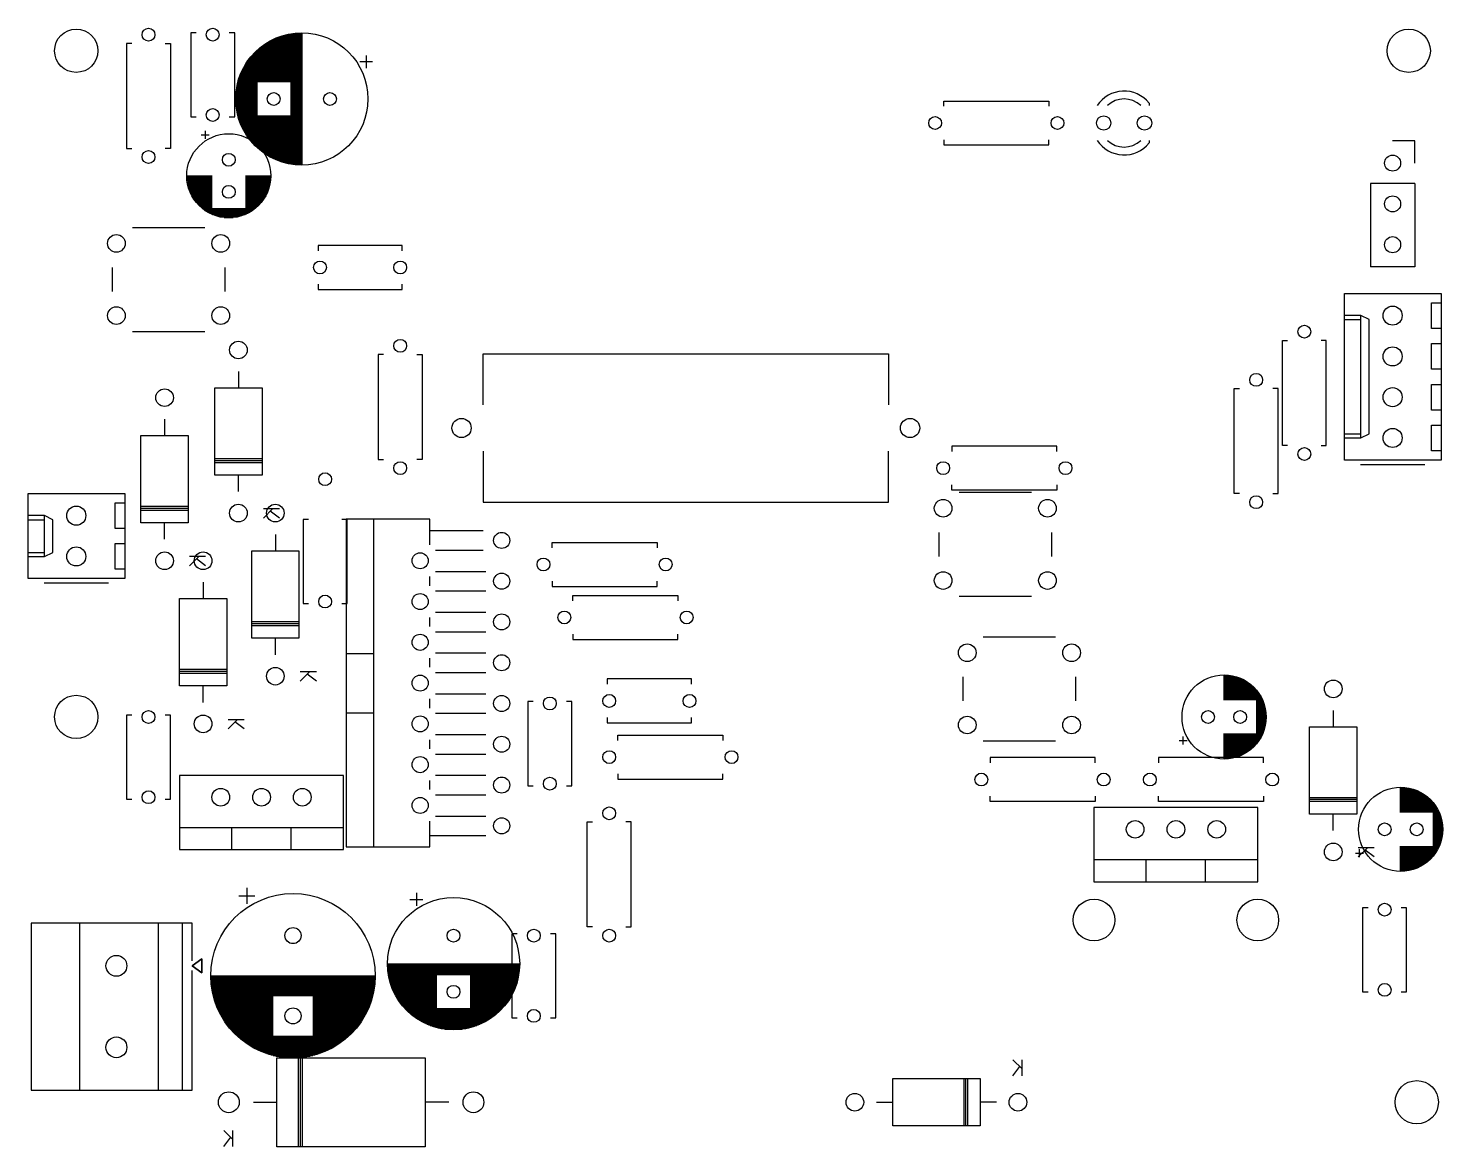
# Model space of a CAD drawing. Header units: millimetres. Extents: x 100.5 to 188.6, y -171.8 to -102.1.
import ezdxf

# ---------------------------------------------------------------- set-up
doc = ezdxf.new("R2010")
doc.units = ezdxf.units.MM
doc.layers.add('B.Silkscreen', color=254, linetype='CONTINUOUS', true_color=0xebdbb2)

msp = doc.modelspace()

# ---------------------------------------------------------------- linework, layer by layer
at = {"layer": 'B.Silkscreen', "linetype": 'CONTINUOUS'}
for p, q in [((106.63, -103.04), (106.63, -109.58)), ((106.96, -103.04), (106.63, -103.04)), ((109.04, -103.04), (109.37, -103.04)), ((109.37, -103.04), (109.37, -109.58)), ((110.63, -102.38), (110.63, -107.62)), ((110.967, -102.38), (110.63, -102.38)), ((113.37, -102.38), (113.033, -102.38)), ((113.37, -107.62), (113.37, -102.38)), ((115.31, -103.082), (115.31, -105.46)), ((115.35, -103.057), (115.35, -105.46)), ((115.39, -103.032), (115.39, -105.46)), ((115.43, -103.007), (115.43, -105.46)), ((115.47, -102.984), (115.47, -105.46)), ((115.51, -102.961), (115.51, -105.46)), ((115.55, -102.938), (115.55, -105.46)), ((115.59, -102.916), (115.59, -105.46)), ((115.63, -102.895), (115.63, -105.46)), ((115.67, -102.874), (115.67, -105.46)), ((115.71, -102.854), (115.71, -105.46)), ((115.75, -102.834), (115.75, -105.46)), ((115.79, -102.815), (115.79, -105.46)), ((115.83, -102.796), (115.83, -105.46)), ((115.87, -102.778), (115.87, -105.46)), ((115.91, -102.76), (115.91, -105.46)), ((115.95, -102.743), (115.95, -105.46)), ((115.99, -102.727), (115.99, -105.46)), ((116.03, -102.711), (116.03, -105.46)), ((116.07, -102.695), (116.07, -105.46)), ((116.11, -102.68), (116.11, -105.46)), ((116.15, -102.665), (116.15, -105.46)), ((116.19, -102.651), (116.19, -105.46)), ((116.23, -102.637), (116.23, -105.46)), ((116.27, -102.624), (116.27, -105.46)), ((116.31, -102.611), (116.31, -105.46)), ((116.35, -102.599), (116.35, -105.46)), ((116.39, -102.587), (116.39, -105.46)), ((116.43, -102.575), (116.43, -105.46)), ((116.47, -102.564), (116.47, -105.46)), ((116.51, -102.553), (116.51, -105.46)), ((116.55, -102.543), (116.55, -105.46)), ((116.59, -102.533), (116.59, -105.46)), ((116.63, -102.524), (116.63, -105.46)), ((116.67, -102.515), (116.67, -105.46)), ((116.71, -102.507), (116.71, -105.46)), ((116.75, -102.498), (116.75, -105.46)), ((116.79, -102.491), (116.79, -105.46)), ((116.83, -102.483), (116.83, -105.46)), ((116.87, -102.477), (116.87, -110.523)), ((116.91, -102.47), (116.91, -110.53)), ((116.95, -102.464), (116.95, -110.536)), ((116.99, -102.458), (116.99, -110.542)), ((117.03, -102.453), (117.03, -110.547)), ((117.07, -102.448), (117.07, -110.552)), ((117.11, -102.444), (117.11, -110.556)), ((117.15, -102.439), (117.15, -110.561)), ((117.19, -102.436), (117.19, -110.564)), ((117.23, -102.432), (117.23, -110.568)), ((117.27, -102.43), (117.27, -110.57)), ((117.31, -102.427), (117.31, -110.573)), ((117.35, -102.425), (117.35, -110.575)), ((117.39, -102.423), (117.39, -110.577)), ((117.43, -102.422), (117.43, -110.578)), ((117.47, -102.421), (117.47, -110.579)), ((117.51, -102.42), (117.51, -110.58)), ((117.55, -102.42), (117.55, -110.58)), ((114.35, -103.945), (114.35, -109.055)), ((114.39, -103.896), (114.39, -109.104)), ((114.43, -103.849), (114.43, -109.151)), ((114.47, -103.804), (114.47, -109.196)), ((114.51, -103.759), (114.51, -109.241)), ((114.55, -103.716), (114.55, -109.284)), ((114.59, -103.674), (114.59, -109.326)), ((114.63, -103.633), (114.63, -109.367)), ((114.67, -103.594), (114.67, -109.406)), ((114.71, -103.555), (114.71, -109.445)), ((114.75, -103.518), (114.75, -109.482)), ((114.79, -103.481), (114.79, -105.46)), ((114.83, -103.445), (114.83, -105.46)), ((114.87, -103.411), (114.87, -105.46)), ((114.91, -103.377), (114.91, -105.46)), ((114.95, -103.344), (114.95, -105.46)), ((114.99, -103.312), (114.99, -105.46)), ((115.03, -103.281), (115.03, -105.46)), ((115.07, -103.25), (115.07, -105.46)), ((115.11, -103.22), (115.11, -105.46)), ((115.15, -103.191), (115.15, -105.46)), ((115.19, -103.163), (115.19, -105.46)), ((115.23, -103.135), (115.23, -105.46)), ((115.27, -103.108), (115.27, -105.46)), ((121.559698, -103.785), (121.559698, -104.585)), ((113.83, -104.769), (113.83, -108.231)), ((113.87, -104.687), (113.87, -108.313)), ((113.91, -104.61), (113.91, -108.39)), ((113.95, -104.536), (113.95, -108.464)), ((113.99, -104.466), (113.99, -108.534)), ((114.03, -104.399), (114.03, -108.601)), ((114.07, -104.335), (114.07, -108.665)), ((114.11, -104.273), (114.11, -108.727)), ((114.15, -104.213), (114.15, -108.787)), ((114.19, -104.156), (114.19, -108.844)), ((114.23, -104.1), (114.23, -108.9)), ((114.27, -104.047), (114.27, -108.953)), ((114.31, -103.995), (114.31, -109.005)), ((121.959698, -104.185), (121.159698, -104.185)), ((113.51, -105.732), (113.51, -107.268)), ((113.55, -105.553), (113.55, -107.447)), ((113.59, -105.403), (113.59, -107.597)), ((113.63, -105.272), (113.63, -107.728)), ((113.67, -105.154), (113.67, -107.846)), ((113.71, -105.047), (113.71, -107.953)), ((113.75, -104.948), (113.75, -108.052)), ((113.79, -104.856), (113.79, -108.144)), ((113.47, -105.967), (113.47, -107.033)), ((157.54, -106.63), (164.08, -106.63)), ((157.54, -106.96), (157.54, -106.63)), ((164.08, -106.63), (164.08, -106.96)), ((170.33, -106.764), (170.33, -106.92)), ((110.63, -107.62), (110.967, -107.62)), ((113.033, -107.62), (113.37, -107.62)), ((114.79, -107.54), (114.79, -109.519)), ((114.83, -107.54), (114.83, -109.555)), ((114.87, -107.54), (114.87, -109.589)), ((114.91, -107.54), (114.91, -109.623)), ((114.95, -107.54), (114.95, -109.656)), ((114.99, -107.54), (114.99, -109.688)), ((115.03, -107.54), (115.03, -109.719)), ((115.07, -107.54), (115.07, -109.75)), ((115.11, -107.54), (115.11, -109.78)), ((115.15, -107.54), (115.15, -109.809)), ((115.19, -107.54), (115.19, -109.837)), ((115.23, -107.54), (115.23, -109.865)), ((115.27, -107.54), (115.27, -109.892)), ((115.31, -107.54), (115.31, -109.918)), ((115.35, -107.54), (115.35, -109.943)), ((115.39, -107.54), (115.39, -109.968)), ((115.43, -107.54), (115.43, -109.993)), ((115.47, -107.54), (115.47, -110.016)), ((115.51, -107.54), (115.51, -110.039)), ((115.55, -107.54), (115.55, -110.062)), ((115.59, -107.54), (115.59, -110.084)), ((115.63, -107.54), (115.63, -110.105)), ((115.67, -107.54), (115.67, -110.126)), ((115.71, -107.54), (115.71, -110.146)), ((115.75, -107.54), (115.75, -110.166)), ((115.79, -107.54), (115.79, -110.185)), ((115.83, -107.54), (115.83, -110.204)), ((115.87, -107.54), (115.87, -110.222)), ((115.91, -107.54), (115.91, -110.24)), ((115.95, -107.54), (115.95, -110.257)), ((115.99, -107.54), (115.99, -110.273)), ((116.03, -107.54), (116.03, -110.289)), ((116.07, -107.54), (116.07, -110.305)), ((116.11, -107.54), (116.11, -110.32)), ((116.15, -107.54), (116.15, -110.335)), ((116.19, -107.54), (116.19, -110.349)), ((116.23, -107.54), (116.23, -110.363)), ((116.27, -107.54), (116.27, -110.376)), ((116.31, -107.54), (116.31, -110.389)), ((116.35, -107.54), (116.35, -110.401)), ((116.39, -107.54), (116.39, -110.413)), ((116.43, -107.54), (116.43, -110.425)), ((116.47, -107.54), (116.47, -110.436)), ((116.51, -107.54), (116.51, -110.447)), ((116.55, -107.54), (116.55, -110.457)), ((116.59, -107.54), (116.59, -110.467)), ((116.63, -107.54), (116.63, -110.476)), ((116.67, -107.54), (116.67, -110.485)), ((116.71, -107.54), (116.71, -110.493)), ((116.75, -107.54), (116.75, -110.502)), ((116.79, -107.54), (116.79, -110.509)), ((116.83, -107.54), (116.83, -110.517)), ((111.275, -108.735225), (111.775, -108.735225)), ((111.525, -108.485225), (111.525, -108.985225)), ((157.54, -109.04), (157.54, -109.37)), ((164.08, -109.37), (164.08, -109.04)), ((170.33, -109.08), (170.33, -109.236)), ((186.88, -109.12), (185.5, -109.12)), ((186.88, -110.5), (186.88, -109.12)), ((106.63, -109.58), (106.96, -109.58)), ((109.37, -109.58), (109.04, -109.58)), ((157.54, -109.37), (164.08, -109.37)), ((110.42, -111.29), (111.96, -111.29)), ((110.42, -111.33), (111.96, -111.33)), ((110.421, -111.37), (111.96, -111.37)), ((110.423, -111.41), (111.96, -111.41)), ((110.425, -111.45), (111.96, -111.45)), ((110.428, -111.49), (111.96, -111.49)), ((110.431, -111.53), (111.96, -111.53)), ((110.435, -111.57), (111.96, -111.57)), ((110.44, -111.61), (111.96, -111.61)), ((110.445, -111.65), (111.96, -111.65)), ((110.451, -111.69), (111.96, -111.69)), ((110.457, -111.73), (111.96, -111.73)), ((110.464, -111.77), (111.96, -111.77)), ((110.472, -111.81), (111.96, -111.81)), ((110.481, -111.85), (111.96, -111.85)), ((110.49, -111.89), (111.96, -111.89)), ((114.04, -111.29), (115.58, -111.29)), ((114.04, -111.33), (115.58, -111.33)), ((114.04, -111.37), (115.579, -111.37)), ((114.04, -111.41), (115.577, -111.41)), ((114.04, -111.45), (115.575, -111.45)), ((114.04, -111.49), (115.572, -111.49)), ((114.04, -111.53), (115.569, -111.53)), ((114.04, -111.57), (115.565, -111.57)), ((114.04, -111.61), (115.56, -111.61)), ((114.04, -111.65), (115.555, -111.65)), ((114.04, -111.69), (115.549, -111.69)), ((114.04, -111.73), (115.543, -111.73)), ((114.04, -111.77), (115.536, -111.77)), ((114.04, -111.81), (115.528, -111.81)), ((114.04, -111.85), (115.519, -111.85)), ((114.04, -111.89), (115.51, -111.89)), ((184.12, -111.77), (184.12, -116.96)), ((186.88, -111.77), (184.12, -111.77)), ((186.88, -111.77), (186.88, -116.96)), ((110.499, -111.93), (111.96, -111.93)), ((110.51, -111.97), (111.96, -111.97)), ((110.521, -112.01), (111.96, -112.01)), ((110.533, -112.05), (111.96, -112.05)), ((110.545, -112.09), (111.96, -112.09)), ((110.558, -112.13), (111.96, -112.13)), ((110.572, -112.17), (111.96, -112.17)), ((110.587, -112.21), (111.96, -112.21)), ((110.602, -112.25), (111.96, -112.25)), ((110.618, -112.29), (111.96, -112.29)), ((110.635, -112.33), (111.96, -112.33)), ((110.653, -112.37), (111.96, -112.37)), ((110.671, -112.41), (111.96, -112.41)), ((110.691, -112.45), (111.96, -112.45)), ((110.711, -112.49), (111.96, -112.49)), ((110.732, -112.53), (111.96, -112.53)), ((110.754, -112.57), (111.96, -112.57)), ((110.777, -112.61), (111.96, -112.61)), ((110.801, -112.65), (111.96, -112.65)), ((110.825, -112.69), (111.96, -112.69)), ((110.851, -112.73), (111.96, -112.73)), ((110.878, -112.77), (111.96, -112.77)), ((114.04, -111.93), (115.501, -111.93)), ((114.04, -111.97), (115.49, -111.97)), ((114.04, -112.01), (115.479, -112.01)), ((114.04, -112.05), (115.467, -112.05)), ((114.04, -112.09), (115.455, -112.09)), ((114.04, -112.13), (115.442, -112.13)), ((114.04, -112.17), (115.428, -112.17)), ((114.04, -112.21), (115.413, -112.21)), ((114.04, -112.25), (115.398, -112.25)), ((114.04, -112.29), (115.382, -112.29)), ((114.04, -112.33), (115.365, -112.33)), ((114.04, -112.37), (115.347, -112.37)), ((114.04, -112.41), (115.329, -112.41)), ((114.04, -112.45), (115.309, -112.45)), ((114.04, -112.49), (115.289, -112.49)), ((114.04, -112.53), (115.268, -112.53)), ((114.04, -112.57), (115.246, -112.57)), ((114.04, -112.61), (115.223, -112.61)), ((114.04, -112.65), (115.199, -112.65)), ((114.04, -112.69), (115.175, -112.69)), ((114.04, -112.73), (115.149, -112.73)), ((114.04, -112.77), (115.122, -112.77)), ((110.906, -112.81), (111.96, -112.81)), ((110.935, -112.85), (111.96, -112.85)), ((110.965, -112.89), (111.96, -112.89)), ((110.997, -112.93), (111.96, -112.93)), ((111.03, -112.97), (111.96, -112.97)), ((111.064, -113.01), (111.96, -113.01)), ((111.099, -113.05), (111.96, -113.05)), ((111.136, -113.09), (111.96, -113.09)), ((111.175, -113.13), (111.96, -113.13)), ((111.215, -113.17), (111.96, -113.17)), ((111.257, -113.21), (111.96, -113.21)), ((111.301, -113.25), (111.96, -113.25)), ((111.348, -113.29), (111.96, -113.29)), ((111.396, -113.33), (114.604, -113.33)), ((111.447, -113.37), (114.553, -113.37)), ((111.501, -113.41), (114.499, -113.41)), ((111.557, -113.45), (114.443, -113.45)), ((111.617, -113.49), (114.383, -113.49)), ((111.681, -113.53), (114.319, -113.53)), ((111.749, -113.57), (114.251, -113.57)), ((111.823, -113.61), (114.177, -113.61)), ((111.902, -113.65), (114.098, -113.65)), ((114.04, -112.81), (115.094, -112.81)), ((114.04, -112.85), (115.065, -112.85)), ((114.04, -112.89), (115.035, -112.89)), ((114.04, -112.93), (115.003, -112.93)), ((114.04, -112.97), (114.97, -112.97)), ((114.04, -113.01), (114.936, -113.01)), ((114.04, -113.05), (114.901, -113.05)), ((114.04, -113.09), (114.864, -113.09)), ((114.04, -113.13), (114.825, -113.13)), ((114.04, -113.17), (114.785, -113.17)), ((114.04, -113.21), (114.743, -113.21)), ((114.04, -113.25), (114.699, -113.25)), ((114.04, -113.29), (114.652, -113.29)), ((107, -114.5), (111.5, -114.5)), ((111.989, -113.69), (114.011, -113.69)), ((112.086, -113.73), (113.914, -113.73)), ((112.195, -113.77), (113.805, -113.77)), ((112.323, -113.81), (113.677, -113.81)), ((112.483, -113.85), (113.517, -113.85)), ((112.717, -113.89), (113.283, -113.89)), ((118.56, -115.63), (118.56, -115.967)), ((123.8, -115.63), (118.56, -115.63)), ((123.8, -115.967), (123.8, -115.63)), ((105.75, -118.5), (105.75, -117)), ((112.75, -117), (112.75, -118.5)), ((186.88, -116.96), (184.12, -116.96)), ((118.56, -118.033), (118.56, -118.37)), ((123.8, -118.37), (123.8, -118.033)), ((118.56, -118.37), (123.8, -118.37)), ((182.51, -118.62), (188.53, -118.62)), ((182.51, -129), (182.51, -118.62)), ((188.53, -118.62), (188.53, -129)), ((187.93, -119.2), (188.53, -119.2)), ((187.93, -120.8), (187.93, -119.2)), ((183.51, -120), (182.51, -120)), ((182.51, -120.25), (183.51, -120.25)), ((183.51, -127.62), (183.51, -120)), ((184.04, -120.25), (183.51, -120)), ((184.04, -127.37), (184.04, -120.25)), ((111.5, -121), (107, -121)), ((178.63, -121.54), (178.96, -121.54)), ((178.63, -128.08), (178.63, -121.54)), ((181.37, -121.54), (181.04, -121.54)), ((181.37, -128.08), (181.37, -121.54)), ((188.53, -120.8), (187.93, -120.8)), ((122.31, -122.42), (122.31, -128.96)), ((122.64, -122.42), (122.31, -122.42)), ((124.72, -122.42), (125.05, -122.42)), ((125.05, -122.42), (125.05, -128.96)), ((128.85, -122.38), (154.09, -122.38)), ((128.85, -125.56), (128.85, -122.38)), ((154.09, -122.38), (154.09, -125.56)), ((187.93, -121.74), (188.53, -121.74)), ((187.93, -123.34), (187.93, -121.74)), ((188.53, -123.34), (187.93, -123.34)), ((113.6, -123.48), (113.6, -124.5)), ((112.13, -124.5), (115.07, -124.5)), ((112.13, -129.94), (112.13, -124.5)), ((115.07, -124.5), (115.07, -129.94)), ((175.63, -124.54), (175.96, -124.54)), ((175.63, -131.08), (175.63, -124.54)), ((178.37, -124.54), (178.04, -124.54)), ((178.37, -131.08), (178.37, -124.54)), ((187.93, -124.28), (188.53, -124.28)), ((187.93, -125.88), (187.93, -124.28)), ((188.53, -125.88), (187.93, -125.88)), ((109, -126.45), (109, -127.47)), ((187.93, -126.82), (188.53, -126.82)), ((187.93, -128.42), (187.93, -126.82)), ((107.53, -127.47), (110.47, -127.47)), ((107.53, -132.91), (107.53, -127.47)), ((110.47, -127.47), (110.47, -132.91)), ((182.51, -127.37), (183.51, -127.37)), ((182.51, -127.62), (183.51, -127.62)), ((183.51, -127.62), (184.04, -127.37)), ((128.85, -128.44), (128.85, -131.62)), ((154.09, -131.62), (154.09, -128.44)), ((158.04, -128.13), (158.04, -128.46)), ((164.58, -128.13), (158.04, -128.13)), ((164.58, -128.46), (164.58, -128.13)), ((178.96, -128.08), (178.63, -128.08)), ((181.04, -128.08), (181.37, -128.08)), ((188.53, -128.42), (187.93, -128.42)), ((115.07, -128.92), (112.13, -128.92)), ((115.07, -129.04), (112.13, -129.04)), ((115.07, -129.16), (112.13, -129.16)), ((122.31, -128.96), (122.64, -128.96)), ((125.05, -128.96), (124.72, -128.96)), ((188.53, -129), (182.51, -129)), ((187.5, -129.29), (183.5, -129.29)), ((115.07, -129.94), (112.13, -129.94)), ((113.6, -130.96), (113.6, -129.94)), ((100.51, -131.08), (106.53, -131.08)), ((100.51, -136.38), (100.51, -131.08)), ((106.53, -131.08), (106.53, -136.38)), ((158.04, -130.87), (158.04, -130.54)), ((164.58, -130.87), (158.04, -130.87)), ((158.5, -131), (163, -131)), ((164.58, -130.54), (164.58, -130.87)), ((175.96, -131.08), (175.63, -131.08)), ((178.04, -131.08), (178.37, -131.08)), ((105.93, -131.66), (106.53, -131.66)), ((105.93, -133.26), (105.93, -131.66)), ((110.47, -131.89), (107.53, -131.89)), ((110.47, -132.01), (107.53, -132.01)), ((110.47, -132.13), (107.53, -132.13)), ((116.154819, -132.038095), (115.154819, -132.038095)), ((115.154819, -132.609523), (115.726247, -132.038095)), ((128.85, -131.62), (154.09, -131.62)), ((101.51, -132.46), (100.51, -132.46)), ((100.51, -132.71), (101.51, -132.71)), ((101.51, -135), (101.51, -132.46)), ((102.04, -132.71), (101.51, -132.46)), ((102.04, -134.75), (102.04, -132.71)), ((110.47, -132.91), (107.53, -132.91)), ((109, -133.93), (109, -132.91)), ((116.154819, -132.609523), (115.58339, -132.180952)), ((117.63, -132.69), (117.63, -137.93)), ((117.967, -132.69), (117.63, -132.69)), ((120.37, -132.69), (120.033, -132.69)), ((120.31, -132.68), (120.31, -153.1)), ((125.53, -132.68), (120.31, -132.68)), ((120.37, -137.93), (120.37, -132.69)), ((122.02, -132.68), (122.02, -153.1)), ((125.53, -134.283), (125.53, -132.68)), ((106.53, -133.26), (105.93, -133.26)), ((115.9, -133.64), (115.9, -134.66)), ((125.53, -133.39), (128.84, -133.39)), ((157.25, -135), (157.25, -133.5)), ((164.25, -133.5), (164.25, -135)), ((100.51, -134.75), (101.51, -134.75)), ((101.51, -135), (102.04, -134.75)), ((105.93, -134.2), (106.53, -134.2)), ((105.93, -135.8), (105.93, -134.2)), ((114.43, -134.66), (117.37, -134.66)), ((114.43, -140.1), (114.43, -134.66)), ((117.37, -134.66), (117.37, -140.1)), ((125.874, -134.61), (128.84, -134.61)), ((133.14, -134.13), (139.68, -134.13)), ((133.14, -134.46), (133.14, -134.13)), ((139.68, -134.13), (139.68, -134.46)), ((100.51, -135), (101.51, -135)), ((111.554819, -135.008095), (110.554819, -135.008095)), ((110.554819, -135.579523), (111.126247, -135.008095)), ((111.554819, -135.579523), (110.98339, -135.150952)), ((106.53, -136.38), (100.51, -136.38)), ((106.53, -135.8), (105.93, -135.8)), ((125.53, -136.823), (125.53, -136.257)), ((125.874, -135.93), (129.013, -135.93)), ((133.14, -136.54), (133.14, -136.87)), ((139.68, -136.87), (139.68, -136.54)), ((105.5, -136.67), (101.5, -136.67)), ((111.4, -136.61), (111.4, -137.63)), ((125.874, -137.15), (129.013, -137.15)), ((133.14, -136.87), (139.68, -136.87)), ((134.44, -137.43), (140.98, -137.43)), ((134.44, -137.76), (134.44, -137.43)), ((140.98, -137.43), (140.98, -137.76)), ((109.93, -137.63), (112.87, -137.63)), ((109.93, -143.07), (109.93, -137.63)), ((112.87, -137.63), (112.87, -143.07)), ((117.63, -137.93), (117.967, -137.93)), ((120.033, -137.93), (120.37, -137.93)), ((163, -137.5), (158.5, -137.5)), ((117.37, -139.08), (114.43, -139.08)), ((117.37, -139.2), (114.43, -139.2)), ((125.53, -139.363), (125.53, -138.797)), ((125.874, -138.47), (129.013, -138.47)), ((117.37, -139.32), (114.43, -139.32)), ((125.874, -139.69), (129.013, -139.69)), ((134.44, -139.84), (134.44, -140.17)), ((140.98, -140.17), (140.98, -139.84)), ((160, -140), (164.5, -140)), ((117.37, -140.1), (114.43, -140.1)), ((115.9, -141.12), (115.9, -140.1)), ((134.44, -140.17), (140.98, -140.17)), ((120.31, -141.04), (122.02, -141.04)), ((125.53, -141.903), (125.53, -141.337)), ((125.874, -141.01), (129.013, -141.01)), ((112.87, -142.05), (109.93, -142.05)), ((112.87, -142.17), (109.93, -142.17)), ((112.87, -142.29), (109.93, -142.29)), ((118.454819, -142.198095), (117.454819, -142.198095)), ((117.454819, -142.769523), (118.026247, -142.198095)), ((118.454819, -142.769523), (117.88339, -142.340952)), ((125.874, -142.23), (129.013, -142.23)), ((136.58, -142.63), (136.58, -142.967)), ((141.82, -142.63), (136.58, -142.63)), ((141.82, -142.967), (141.82, -142.63)), ((158.75, -144), (158.75, -142.5)), ((165.75, -142.5), (165.75, -144)), ((175, -143.96), (175, -142.42)), ((175.04, -143.96), (175.04, -142.42)), ((175.08, -143.96), (175.08, -142.421)), ((175.12, -143.96), (175.12, -142.423)), ((175.16, -143.96), (175.16, -142.425)), ((175.2, -143.96), (175.2, -142.428)), ((175.24, -143.96), (175.24, -142.431)), ((175.28, -143.96), (175.28, -142.435)), ((175.32, -143.96), (175.32, -142.44)), ((175.36, -143.96), (175.36, -142.445)), ((175.4, -143.96), (175.4, -142.451)), ((175.44, -143.96), (175.44, -142.457)), ((175.48, -143.96), (175.48, -142.464)), ((175.52, -143.96), (175.52, -142.472)), ((175.56, -143.96), (175.56, -142.481)), ((175.6, -143.96), (175.6, -142.49)), ((175.64, -143.96), (175.64, -142.499)), ((175.68, -143.96), (175.68, -142.51)), ((175.72, -143.96), (175.72, -142.521)), ((175.76, -143.96), (175.76, -142.533)), ((175.8, -143.96), (175.8, -142.545)), ((175.84, -143.96), (175.84, -142.558)), ((175.88, -143.96), (175.88, -142.572)), ((175.92, -143.96), (175.92, -142.587)), ((175.96, -143.96), (175.96, -142.602)), ((176, -143.96), (176, -142.618)), ((176.04, -143.96), (176.04, -142.635)), ((176.08, -143.96), (176.08, -142.653)), ((176.12, -143.96), (176.12, -142.671)), ((176.16, -143.96), (176.16, -142.691)), ((176.2, -143.96), (176.2, -142.711)), ((176.24, -143.96), (176.24, -142.732)), ((112.87, -143.07), (109.93, -143.07)), ((111.4, -144.09), (111.4, -143.07)), ((125.874, -143.55), (129.013, -143.55)), ((176.28, -143.96), (176.28, -142.754)), ((176.32, -143.96), (176.32, -142.777)), ((176.36, -143.96), (176.36, -142.801)), ((176.4, -143.96), (176.4, -142.825)), ((176.44, -143.96), (176.44, -142.851)), ((176.48, -143.96), (176.48, -142.878)), ((176.52, -143.96), (176.52, -142.906)), ((176.56, -143.96), (176.56, -142.935)), ((176.6, -143.96), (176.6, -142.965)), ((176.64, -143.96), (176.64, -142.997)), ((176.68, -143.96), (176.68, -143.03)), ((176.72, -143.96), (176.72, -143.064)), ((176.76, -143.96), (176.76, -143.099)), ((176.8, -143.96), (176.8, -143.136)), ((176.84, -143.96), (176.84, -143.175)), ((176.88, -143.96), (176.88, -143.215)), ((176.92, -143.96), (176.92, -143.257)), ((176.96, -143.96), (176.96, -143.301)), ((177, -143.96), (177, -143.348)), ((177.04, -146.604), (177.04, -143.396)), ((177.08, -146.553), (177.08, -143.447)), ((177.12, -146.499), (177.12, -143.501)), ((177.16, -146.443), (177.16, -143.557)), ((177.2, -146.383), (177.2, -143.617)), ((125.53, -144.443), (125.53, -143.877)), ((131.63, -144.04), (131.63, -149.28)), ((131.967, -144.04), (131.63, -144.04)), ((134.37, -144.04), (134.033, -144.04)), ((134.37, -149.28), (134.37, -144.04)), ((177.24, -146.319), (177.24, -143.681)), ((177.28, -146.251), (177.28, -143.749)), ((177.32, -146.177), (177.32, -143.823)), ((177.36, -146.098), (177.36, -143.902)), ((177.4, -146.011), (177.4, -143.989)), ((177.44, -145.914), (177.44, -144.086)), ((177.48, -145.805), (177.48, -144.195)), ((177.52, -145.677), (177.52, -144.323)), ((177.56, -145.517), (177.56, -144.483)), ((106.63, -144.88), (106.63, -150.12)), ((106.967, -144.88), (106.63, -144.88)), ((109.37, -144.88), (109.033, -144.88)), ((109.37, -150.12), (109.37, -144.88)), ((113.954819, -145.168095), (112.954819, -145.168095)), ((112.954819, -145.739523), (113.526247, -145.168095)), ((113.954819, -145.739523), (113.38339, -145.310952)), ((120.31, -144.74), (122.02, -144.74)), ((125.874, -144.77), (129.013, -144.77)), ((136.58, -145.033), (136.58, -145.37)), ((136.58, -145.37), (141.82, -145.37)), ((141.82, -145.37), (141.82, -145.033)), ((177.6, -145.283), (177.6, -144.717)), ((181.8, -144.59), (181.8, -145.61)), ((125.874, -146.09), (129.013, -146.09)), ((137.24, -146.13), (143.78, -146.13)), ((137.24, -146.46), (137.24, -146.13)), ((143.78, -146.13), (143.78, -146.46)), ((172.445225, -146.725), (172.445225, -146.225)), ((175, -147.58), (175, -146.04)), ((175.04, -147.58), (175.04, -146.04)), ((175.08, -147.579), (175.08, -146.04)), ((175.12, -147.577), (175.12, -146.04)), ((175.16, -147.575), (175.16, -146.04)), ((175.2, -147.572), (175.2, -146.04)), ((175.24, -147.569), (175.24, -146.04)), ((175.28, -147.565), (175.28, -146.04)), ((175.32, -147.56), (175.32, -146.04)), ((175.36, -147.555), (175.36, -146.04)), ((175.4, -147.549), (175.4, -146.04)), ((175.44, -147.543), (175.44, -146.04)), ((175.48, -147.536), (175.48, -146.04)), ((175.52, -147.528), (175.52, -146.04)), ((175.56, -147.519), (175.56, -146.04)), ((175.6, -147.51), (175.6, -146.04)), ((175.64, -147.501), (175.64, -146.04)), ((175.68, -147.49), (175.68, -146.04)), ((175.72, -147.479), (175.72, -146.04)), ((175.76, -147.467), (175.76, -146.04)), ((175.8, -147.455), (175.8, -146.04)), ((175.84, -147.442), (175.84, -146.04)), ((175.88, -147.428), (175.88, -146.04)), ((175.92, -147.413), (175.92, -146.04)), ((175.96, -147.398), (175.96, -146.04)), ((176, -147.382), (176, -146.04)), ((176.04, -147.365), (176.04, -146.04)), ((176.08, -147.347), (176.08, -146.04)), ((176.12, -147.329), (176.12, -146.04)), ((176.16, -147.309), (176.16, -146.04)), ((176.2, -147.289), (176.2, -146.04)), ((176.24, -147.268), (176.24, -146.04)), ((176.28, -147.246), (176.28, -146.04)), ((176.32, -147.223), (176.32, -146.04)), ((176.36, -147.199), (176.36, -146.04)), ((176.4, -147.175), (176.4, -146.04)), ((176.44, -147.149), (176.44, -146.04)), ((176.48, -147.122), (176.48, -146.04)), ((176.52, -147.094), (176.52, -146.04)), ((176.56, -147.065), (176.56, -146.04)), ((176.6, -147.035), (176.6, -146.04)), ((176.64, -147.003), (176.64, -146.04)), ((176.68, -146.97), (176.68, -146.04)), ((176.72, -146.936), (176.72, -146.04)), ((176.76, -146.901), (176.76, -146.04)), ((176.8, -146.864), (176.8, -146.04)), ((176.84, -146.825), (176.84, -146.04)), ((176.88, -146.785), (176.88, -146.04)), ((176.92, -146.743), (176.92, -146.04)), ((176.96, -146.699), (176.96, -146.04)), ((177, -146.652), (177, -146.04)), ((180.33, -145.61), (183.27, -145.61)), ((180.33, -151.05), (180.33, -145.61)), ((183.27, -145.61), (183.27, -151.05)), ((125.53, -146.983), (125.53, -146.417)), ((164.5, -146.5), (160, -146.5)), ((172.195225, -146.475), (172.695225, -146.475)), ((125.874, -147.31), (129.013, -147.31)), ((160.42, -147.53), (160.42, -147.86)), ((166.96, -147.53), (160.42, -147.53)), ((166.96, -147.86), (166.96, -147.53)), ((170.92, -147.53), (170.92, -147.86)), ((177.46, -147.53), (170.92, -147.53)), ((177.46, -147.86), (177.46, -147.53)), ((109.93, -148.64), (109.93, -153.26)), ((120.15, -148.64), (109.93, -148.64)), ((120.15, -153.26), (120.15, -148.64)), ((125.874, -148.63), (129.013, -148.63)), ((137.24, -148.54), (137.24, -148.87)), ((137.24, -148.87), (143.78, -148.87)), ((143.78, -148.87), (143.78, -148.54)), ((125.53, -149.523), (125.53, -148.957)), ((131.63, -149.28), (131.967, -149.28)), ((134.033, -149.28), (134.37, -149.28)), ((186, -150.96), (186, -149.42)), ((186.04, -150.96), (186.04, -149.42)), ((186.08, -150.96), (186.08, -149.421)), ((186.12, -150.96), (186.12, -149.423)), ((186.16, -150.96), (186.16, -149.425)), ((186.2, -150.96), (186.2, -149.428)), ((186.24, -150.96), (186.24, -149.431)), ((186.28, -150.96), (186.28, -149.435)), ((186.32, -150.96), (186.32, -149.44)), ((186.36, -150.96), (186.36, -149.445)), ((186.4, -150.96), (186.4, -149.451)), ((186.44, -150.96), (186.44, -149.457)), ((186.48, -150.96), (186.48, -149.464)), ((186.52, -150.96), (186.52, -149.472)), ((186.56, -150.96), (186.56, -149.481)), ((186.6, -150.96), (186.6, -149.49)), ((186.64, -150.96), (186.64, -149.499)), ((186.68, -150.96), (186.68, -149.51)), ((186.72, -150.96), (186.72, -149.521)), ((186.76, -150.96), (186.76, -149.533)), ((186.8, -150.96), (186.8, -149.545)), ((186.84, -150.96), (186.84, -149.558)), ((186.88, -150.96), (186.88, -149.572)), ((186.92, -150.96), (186.92, -149.587)), ((186.96, -150.96), (186.96, -149.602)), ((187, -150.96), (187, -149.618)), ((187.04, -150.96), (187.04, -149.635)), ((187.08, -150.96), (187.08, -149.653)), ((187.12, -150.96), (187.12, -149.671)), ((187.16, -150.96), (187.16, -149.691)), ((187.2, -150.96), (187.2, -149.711)), ((187.24, -150.96), (187.24, -149.732)), ((187.28, -150.96), (187.28, -149.754)), ((187.32, -150.96), (187.32, -149.777)), ((106.63, -150.12), (106.967, -150.12)), ((109.033, -150.12), (109.37, -150.12)), ((125.874, -149.85), (129.013, -149.85)), ((160.42, -150.27), (160.42, -149.94)), ((166.96, -150.27), (160.42, -150.27)), ((166.89, -150.64), (166.89, -155.26)), ((177.11, -150.64), (166.89, -150.64)), ((166.96, -149.94), (166.96, -150.27)), ((170.92, -150.27), (170.92, -149.94)), ((177.46, -150.27), (170.92, -150.27)), ((177.11, -155.26), (177.11, -150.64)), ((177.46, -149.94), (177.46, -150.27)), ((183.27, -150.03), (180.33, -150.03)), ((183.27, -150.15), (180.33, -150.15)), ((183.27, -150.27), (180.33, -150.27)), ((187.36, -150.96), (187.36, -149.801)), ((187.4, -150.96), (187.4, -149.825)), ((187.44, -150.96), (187.44, -149.851)), ((187.48, -150.96), (187.48, -149.878)), ((187.52, -150.96), (187.52, -149.906)), ((187.56, -150.96), (187.56, -149.935)), ((187.6, -150.96), (187.6, -149.965)), ((187.64, -150.96), (187.64, -149.997)), ((187.68, -150.96), (187.68, -150.03)), ((187.72, -150.96), (187.72, -150.064)), ((187.76, -150.96), (187.76, -150.099)), ((187.8, -150.96), (187.8, -150.136)), ((187.84, -150.96), (187.84, -150.175)), ((187.88, -150.96), (187.88, -150.215)), ((187.92, -150.96), (187.92, -150.257)), ((187.96, -150.96), (187.96, -150.301)), ((188, -150.96), (188, -150.348)), ((188.04, -153.604), (188.04, -150.396)), ((188.08, -153.553), (188.08, -150.447)), ((188.12, -153.499), (188.12, -150.501)), ((188.16, -153.443), (188.16, -150.557)), ((188.2, -153.383), (188.2, -150.617)), ((125.53, -153.1), (125.53, -151.497)), ((125.874, -151.17), (129.013, -151.17)), ((135.33, -151.54), (135.66, -151.54)), ((135.33, -158.08), (135.33, -151.54)), ((138.07, -151.54), (137.74, -151.54)), ((138.07, -158.08), (138.07, -151.54)), ((183.27, -151.05), (180.33, -151.05)), ((181.8, -152.07), (181.8, -151.05)), ((188.24, -153.319), (188.24, -150.681)), ((188.28, -153.251), (188.28, -150.749)), ((188.32, -153.177), (188.32, -150.823)), ((188.36, -153.098), (188.36, -150.902)), ((188.4, -153.011), (188.4, -150.989)), ((188.44, -152.914), (188.44, -151.086)), ((188.48, -152.805), (188.48, -151.195)), ((188.52, -152.677), (188.52, -151.323)), ((188.56, -152.517), (188.56, -151.483)), ((109.93, -151.88), (120.15, -151.88)), ((113.19, -153.26), (113.19, -151.88)), ((116.89, -153.26), (116.89, -151.88)), ((125.53, -152.39), (129.013, -152.39)), ((188.6, -152.283), (188.6, -151.717)), ((109.93, -153.26), (120.15, -153.26)), ((120.31, -153.1), (125.53, -153.1)), ((184.354819, -153.148095), (183.354819, -153.148095)), ((183.354819, -153.719523), (183.926247, -153.148095)), ((183.445225, -153.725), (183.445225, -153.225)), ((184.354819, -153.719523), (183.78339, -153.290952)), ((186, -154.58), (186, -153.04)), ((186.04, -154.58), (186.04, -153.04)), ((186.08, -154.579), (186.08, -153.04)), ((186.12, -154.577), (186.12, -153.04)), ((186.16, -154.575), (186.16, -153.04)), ((186.2, -154.572), (186.2, -153.04)), ((186.24, -154.569), (186.24, -153.04)), ((186.28, -154.565), (186.28, -153.04)), ((186.32, -154.56), (186.32, -153.04)), ((186.36, -154.555), (186.36, -153.04)), ((186.4, -154.549), (186.4, -153.04)), ((186.44, -154.543), (186.44, -153.04)), ((186.48, -154.536), (186.48, -153.04)), ((186.52, -154.528), (186.52, -153.04)), ((186.56, -154.519), (186.56, -153.04)), ((186.6, -154.51), (186.6, -153.04)), ((186.64, -154.501), (186.64, -153.04)), ((186.68, -154.49), (186.68, -153.04)), ((186.72, -154.479), (186.72, -153.04)), ((186.76, -154.467), (186.76, -153.04)), ((186.8, -154.455), (186.8, -153.04)), ((186.84, -154.442), (186.84, -153.04)), ((186.88, -154.428), (186.88, -153.04)), ((186.92, -154.413), (186.92, -153.04)), ((186.96, -154.398), (186.96, -153.04)), ((187, -154.382), (187, -153.04)), ((187.04, -154.365), (187.04, -153.04)), ((187.08, -154.347), (187.08, -153.04)), ((187.12, -154.329), (187.12, -153.04)), ((187.16, -154.309), (187.16, -153.04)), ((187.2, -154.289), (187.2, -153.04)), ((187.24, -154.268), (187.24, -153.04)), ((187.28, -154.246), (187.28, -153.04)), ((187.32, -154.223), (187.32, -153.04)), ((187.36, -154.199), (187.36, -153.04)), ((187.4, -154.175), (187.4, -153.04)), ((187.44, -154.149), (187.44, -153.04)), ((187.48, -154.122), (187.48, -153.04)), ((187.52, -154.094), (187.52, -153.04)), ((187.56, -154.065), (187.56, -153.04)), ((187.6, -154.035), (187.6, -153.04)), ((187.64, -154.003), (187.64, -153.04)), ((187.68, -153.97), (187.68, -153.04)), ((187.72, -153.936), (187.72, -153.04)), ((187.76, -153.901), (187.76, -153.04)), ((187.8, -153.864), (187.8, -153.04)), ((187.84, -153.825), (187.84, -153.04)), ((187.88, -153.785), (187.88, -153.04)), ((187.92, -153.743), (187.92, -153.04)), ((187.96, -153.699), (187.96, -153.04)), ((188, -153.652), (188, -153.04)), ((166.89, -153.88), (177.11, -153.88)), ((170.15, -155.26), (170.15, -153.88)), ((173.85, -155.26), (173.85, -153.88)), ((183.195225, -153.475), (183.695225, -153.475)), ((114.125, -155.640354), (114.125, -156.640354)), ((166.89, -155.26), (177.11, -155.26)), ((113.625, -156.140354), (114.625, -156.140354)), ((124.285, -156.360302), (125.085, -156.360302)), ((124.685, -155.960302), (124.685, -156.760302)), ((183.63, -156.88), (183.63, -162.12)), ((183.967, -156.88), (183.63, -156.88)), ((186.37, -156.88), (186.033, -156.88)), ((186.37, -162.12), (186.37, -156.88)), ((100.68, -157.84), (100.68, -168.24)), ((110.72, -157.84), (100.68, -157.84)), ((103.7, -157.84), (103.7, -168.24)), ((108.6, -157.84), (108.6, -168.24)), ((110.1, -157.84), (110.1, -168.24)), ((110.72, -160.2), (110.72, -157.84)), ((130.63, -158.5), (130.63, -163.74)), ((130.967, -158.5), (130.63, -158.5)), ((133.37, -158.5), (133.033, -158.5)), ((133.37, -163.74), (133.37, -158.5)), ((135.66, -158.08), (135.33, -158.08)), ((137.74, -158.08), (138.07, -158.08)), ((111.33, -160.06), (110.72, -160.5)), ((110.72, -160.5), (111.33, -160.06)), ((111.33, -160.94), (111.33, -160.06)), ((111.33, -160.06), (111.33, -160.94)), ((110.72, -160.5), (111.33, -160.94)), ((111.33, -160.94), (110.72, -160.5)), ((110.72, -168.24), (110.72, -160.8)), ((111.92, -161.12), (122.08, -161.12)), ((111.92, -161.16), (122.08, -161.16)), ((111.921, -161.2), (122.079, -161.2)), ((111.921, -161.24), (122.079, -161.24)), ((122.92, -160.37), (131.08, -160.37)), ((122.92, -160.41), (131.08, -160.41)), ((122.921, -160.45), (131.079, -160.45)), ((122.922, -160.49), (131.078, -160.49)), ((122.923, -160.53), (131.077, -160.53)), ((122.925, -160.57), (131.075, -160.57)), ((122.927, -160.61), (131.073, -160.61)), ((122.93, -160.65), (131.07, -160.65)), ((122.932, -160.69), (131.068, -160.69)), ((122.936, -160.73), (131.064, -160.73)), ((122.939, -160.77), (131.061, -160.77)), ((122.944, -160.81), (131.056, -160.81)), ((122.948, -160.85), (131.052, -160.85)), ((122.953, -160.89), (131.047, -160.89)), ((122.958, -160.93), (131.042, -160.93)), ((122.964, -160.97), (131.036, -160.97)), ((122.97, -161.01), (131.03, -161.01)), ((122.977, -161.05), (131.023, -161.05)), ((122.983, -161.09), (125.96, -161.09)), ((122.991, -161.13), (125.96, -161.13)), ((122.998, -161.17), (125.96, -161.17)), ((123.007, -161.21), (125.96, -161.21)), ((128.04, -161.09), (131.017, -161.09)), ((128.04, -161.13), (131.009, -161.13)), ((128.04, -161.17), (131.002, -161.17)), ((128.04, -161.21), (130.993, -161.21)), ((111.923, -161.28), (122.077, -161.28)), ((111.924, -161.32), (122.076, -161.32)), ((111.926, -161.36), (122.074, -161.36)), ((111.928, -161.4), (122.072, -161.4)), ((111.93, -161.44), (122.07, -161.44)), ((111.933, -161.48), (122.067, -161.48)), ((111.936, -161.52), (122.064, -161.52)), ((111.939, -161.56), (122.061, -161.56)), ((111.943, -161.6), (122.057, -161.6)), ((111.946, -161.64), (122.054, -161.64)), ((111.951, -161.68), (122.049, -161.68)), ((111.955, -161.72), (122.045, -161.72)), ((111.96, -161.76), (122.04, -161.76)), ((111.965, -161.8), (122.035, -161.8)), ((111.971, -161.84), (122.029, -161.84)), ((111.977, -161.88), (122.023, -161.88)), ((111.983, -161.92), (122.017, -161.92)), ((111.989, -161.96), (122.011, -161.96)), ((111.996, -162), (122.004, -162)), ((112.003, -162.04), (121.997, -162.04)), ((112.011, -162.08), (121.989, -162.08)), ((112.019, -162.12), (121.981, -162.12)), ((123.015, -161.25), (125.96, -161.25)), ((123.024, -161.29), (125.96, -161.29)), ((123.033, -161.33), (125.96, -161.33)), ((123.043, -161.37), (125.96, -161.37)), ((123.053, -161.41), (125.96, -161.41)), ((123.064, -161.45), (125.96, -161.45)), ((123.075, -161.49), (125.96, -161.49)), ((123.087, -161.53), (125.96, -161.53)), ((123.099, -161.57), (125.96, -161.57)), ((123.111, -161.61), (125.96, -161.61)), ((123.124, -161.65), (125.96, -161.65)), ((123.137, -161.69), (125.96, -161.69)), ((123.151, -161.73), (125.96, -161.73)), ((123.165, -161.77), (125.96, -161.77)), ((123.18, -161.81), (125.96, -161.81)), ((123.195, -161.85), (125.96, -161.85)), ((123.211, -161.89), (125.96, -161.89)), ((123.227, -161.93), (125.96, -161.93)), ((123.243, -161.97), (125.96, -161.97)), ((123.26, -162.01), (125.96, -162.01)), ((123.278, -162.05), (125.96, -162.05)), ((123.296, -162.09), (125.96, -162.09)), ((128.04, -161.25), (130.985, -161.25)), ((128.04, -161.29), (130.976, -161.29)), ((128.04, -161.33), (130.967, -161.33)), ((128.04, -161.37), (130.957, -161.37)), ((128.04, -161.41), (130.947, -161.41)), ((128.04, -161.45), (130.936, -161.45)), ((128.04, -161.49), (130.925, -161.49)), ((128.04, -161.53), (130.913, -161.53)), ((128.04, -161.57), (130.901, -161.57)), ((128.04, -161.61), (130.889, -161.61)), ((128.04, -161.65), (130.876, -161.65)), ((128.04, -161.69), (130.863, -161.69)), ((128.04, -161.73), (130.849, -161.73)), ((128.04, -161.77), (130.835, -161.77)), ((128.04, -161.81), (130.82, -161.81)), ((128.04, -161.85), (130.805, -161.85)), ((128.04, -161.89), (130.789, -161.89)), ((128.04, -161.93), (130.773, -161.93)), ((128.04, -161.97), (130.757, -161.97)), ((128.04, -162.01), (130.74, -162.01)), ((128.04, -162.05), (130.722, -162.05)), ((128.04, -162.09), (130.704, -162.09)), ((183.63, -162.12), (183.967, -162.12)), ((186.033, -162.12), (186.37, -162.12)), ((112.027, -162.16), (121.973, -162.16)), ((112.035, -162.2), (121.965, -162.2)), ((112.044, -162.24), (121.956, -162.24)), ((112.053, -162.28), (121.947, -162.28)), ((112.063, -162.32), (121.937, -162.32)), ((112.072, -162.36), (121.928, -162.36)), ((112.083, -162.4), (115.76, -162.4)), ((112.093, -162.44), (115.76, -162.44)), ((112.104, -162.48), (115.76, -162.48)), ((112.115, -162.52), (115.76, -162.52)), ((112.127, -162.56), (115.76, -162.56)), ((112.139, -162.6), (115.76, -162.6)), ((112.151, -162.64), (115.76, -162.64)), ((112.163, -162.68), (115.76, -162.68)), ((112.176, -162.72), (115.76, -162.72)), ((112.19, -162.76), (115.76, -162.76)), ((112.203, -162.8), (115.76, -162.8)), ((112.218, -162.84), (115.76, -162.84)), ((112.232, -162.88), (115.76, -162.88)), ((112.247, -162.92), (115.76, -162.92)), ((112.262, -162.96), (115.76, -162.96)), ((112.278, -163), (115.76, -163)), ((118.24, -162.4), (121.917, -162.4)), ((118.24, -162.44), (121.907, -162.44)), ((118.24, -162.48), (121.896, -162.48)), ((118.24, -162.52), (121.885, -162.52)), ((118.24, -162.56), (121.873, -162.56)), ((118.24, -162.6), (121.861, -162.6)), ((118.24, -162.64), (121.849, -162.64)), ((118.24, -162.68), (121.837, -162.68)), ((118.24, -162.72), (121.824, -162.72)), ((118.24, -162.76), (121.81, -162.76)), ((118.24, -162.8), (121.797, -162.8)), ((118.24, -162.84), (121.782, -162.84)), ((118.24, -162.88), (121.768, -162.88)), ((118.24, -162.92), (121.753, -162.92)), ((118.24, -162.96), (121.738, -162.96)), ((118.24, -163), (121.722, -163)), ((123.315, -162.13), (125.96, -162.13)), ((123.334, -162.17), (125.96, -162.17)), ((123.354, -162.21), (125.96, -162.21)), ((123.374, -162.25), (125.96, -162.25)), ((123.395, -162.29), (125.96, -162.29)), ((123.416, -162.33), (125.96, -162.33)), ((123.438, -162.37), (125.96, -162.37)), ((123.461, -162.41), (125.96, -162.41)), ((123.484, -162.45), (125.96, -162.45)), ((123.507, -162.49), (125.96, -162.49)), ((123.532, -162.53), (125.96, -162.53)), ((123.557, -162.57), (125.96, -162.57)), ((123.582, -162.61), (125.96, -162.61)), ((123.608, -162.65), (125.96, -162.65)), ((123.635, -162.69), (125.96, -162.69)), ((123.663, -162.73), (125.96, -162.73)), ((123.691, -162.77), (125.96, -162.77)), ((123.72, -162.81), (125.96, -162.81)), ((123.75, -162.85), (125.96, -162.85)), ((123.781, -162.89), (125.96, -162.89)), ((123.812, -162.93), (125.96, -162.93)), ((123.844, -162.97), (125.96, -162.97)), ((128.04, -162.13), (130.685, -162.13)), ((128.04, -162.17), (130.666, -162.17)), ((128.04, -162.21), (130.646, -162.21)), ((128.04, -162.25), (130.626, -162.25)), ((128.04, -162.29), (130.605, -162.29)), ((128.04, -162.33), (130.584, -162.33)), ((128.04, -162.37), (130.562, -162.37)), ((128.04, -162.41), (130.539, -162.41)), ((128.04, -162.45), (130.516, -162.45)), ((128.04, -162.49), (130.493, -162.49)), ((128.04, -162.53), (130.468, -162.53)), ((128.04, -162.57), (130.443, -162.57)), ((128.04, -162.61), (130.418, -162.61)), ((128.04, -162.65), (130.392, -162.65)), ((128.04, -162.69), (130.365, -162.69)), ((128.04, -162.73), (130.337, -162.73)), ((128.04, -162.77), (130.309, -162.77)), ((128.04, -162.81), (130.28, -162.81)), ((128.04, -162.85), (130.25, -162.85)), ((128.04, -162.89), (130.219, -162.89)), ((128.04, -162.93), (130.188, -162.93)), ((128.04, -162.97), (130.156, -162.97)), ((112.294, -163.04), (115.76, -163.04)), ((112.31, -163.08), (115.76, -163.08)), ((112.327, -163.12), (115.76, -163.12)), ((112.344, -163.16), (115.76, -163.16)), ((112.362, -163.2), (115.76, -163.2)), ((112.38, -163.24), (115.76, -163.24)), ((112.398, -163.28), (115.76, -163.28)), ((112.417, -163.32), (115.76, -163.32)), ((112.436, -163.36), (115.76, -163.36)), ((112.456, -163.4), (115.76, -163.4)), ((112.476, -163.44), (115.76, -163.44)), ((112.496, -163.48), (115.76, -163.48)), ((112.517, -163.52), (115.76, -163.52)), ((112.539, -163.56), (115.76, -163.56)), ((112.561, -163.6), (115.76, -163.6)), ((112.583, -163.64), (115.76, -163.64)), ((112.606, -163.68), (115.76, -163.68)), ((112.629, -163.72), (115.76, -163.72)), ((112.653, -163.76), (115.76, -163.76)), ((112.677, -163.8), (115.76, -163.8)), ((112.702, -163.84), (115.76, -163.84)), ((112.728, -163.88), (115.76, -163.88)), ((118.24, -163.04), (121.706, -163.04)), ((118.24, -163.08), (121.69, -163.08)), ((118.24, -163.12), (121.673, -163.12)), ((118.24, -163.16), (121.656, -163.16)), ((118.24, -163.2), (121.638, -163.2)), ((118.24, -163.24), (121.62, -163.24)), ((118.24, -163.28), (121.602, -163.28)), ((118.24, -163.32), (121.583, -163.32)), ((118.24, -163.36), (121.564, -163.36)), ((118.24, -163.4), (121.544, -163.4)), ((118.24, -163.44), (121.524, -163.44)), ((118.24, -163.48), (121.504, -163.48)), ((118.24, -163.52), (121.483, -163.52)), ((118.24, -163.56), (121.461, -163.56)), ((118.24, -163.6), (121.439, -163.6)), ((118.24, -163.64), (121.417, -163.64)), ((118.24, -163.68), (121.394, -163.68)), ((118.24, -163.72), (121.371, -163.72)), ((118.24, -163.76), (121.347, -163.76)), ((118.24, -163.8), (121.323, -163.8)), ((118.24, -163.84), (121.298, -163.84)), ((118.24, -163.88), (121.272, -163.88)), ((123.877, -163.01), (125.96, -163.01)), ((123.911, -163.05), (125.96, -163.05)), ((123.945, -163.09), (125.96, -163.09)), ((123.981, -163.13), (125.96, -163.13)), ((124.018, -163.17), (129.982, -163.17)), ((124.055, -163.21), (129.945, -163.21)), ((124.094, -163.25), (129.906, -163.25)), ((124.133, -163.29), (129.867, -163.29)), ((124.174, -163.33), (129.826, -163.33)), ((124.216, -163.37), (129.784, -163.37)), ((124.259, -163.41), (129.741, -163.41)), ((124.304, -163.45), (129.696, -163.45)), ((124.349, -163.49), (129.651, -163.49)), ((124.396, -163.53), (129.604, -163.53)), ((124.445, -163.57), (129.555, -163.57)), ((124.495, -163.61), (129.505, -163.61)), ((124.547, -163.65), (129.453, -163.65)), ((124.6, -163.69), (129.4, -163.69)), ((124.656, -163.73), (129.344, -163.73)), ((124.713, -163.77), (129.287, -163.77)), ((124.773, -163.81), (129.227, -163.81)), ((124.835, -163.85), (129.165, -163.85)), ((128.04, -163.01), (130.123, -163.01)), ((128.04, -163.05), (130.089, -163.05)), ((128.04, -163.09), (130.055, -163.09)), ((128.04, -163.13), (130.019, -163.13)), ((130.63, -163.74), (130.967, -163.74)), ((133.033, -163.74), (133.37, -163.74)), ((112.753, -163.92), (115.76, -163.92)), ((112.78, -163.96), (115.76, -163.96)), ((112.807, -164), (115.76, -164)), ((112.834, -164.04), (115.76, -164.04)), ((112.862, -164.08), (115.76, -164.08)), ((112.891, -164.12), (115.76, -164.12)), ((112.92, -164.16), (115.76, -164.16)), ((112.95, -164.2), (115.76, -164.2)), ((112.98, -164.24), (115.76, -164.24)), ((113.012, -164.28), (115.76, -164.28)), ((113.043, -164.32), (115.76, -164.32)), ((113.076, -164.36), (115.76, -164.36)), ((113.109, -164.4), (115.76, -164.4)), ((113.142, -164.44), (115.76, -164.44)), ((113.177, -164.48), (115.76, -164.48)), ((113.212, -164.52), (115.76, -164.52)), ((113.248, -164.56), (115.76, -164.56)), ((113.284, -164.6), (115.76, -164.6)), ((113.322, -164.64), (115.76, -164.64)), ((113.36, -164.68), (115.76, -164.68)), ((113.399, -164.72), (115.76, -164.72)), ((113.439, -164.76), (115.76, -164.76)), ((118.24, -163.92), (121.247, -163.92)), ((118.24, -163.96), (121.22, -163.96)), ((118.24, -164), (121.193, -164)), ((118.24, -164.04), (121.166, -164.04)), ((118.24, -164.08), (121.138, -164.08)), ((118.24, -164.12), (121.109, -164.12)), ((118.24, -164.16), (121.08, -164.16)), ((118.24, -164.2), (121.05, -164.2)), ((118.24, -164.24), (121.02, -164.24)), ((118.24, -164.28), (120.988, -164.28)), ((118.24, -164.32), (120.957, -164.32)), ((118.24, -164.36), (120.924, -164.36)), ((118.24, -164.4), (120.891, -164.4)), ((118.24, -164.44), (120.858, -164.44)), ((118.24, -164.48), (120.823, -164.48)), ((118.24, -164.52), (120.788, -164.52)), ((118.24, -164.56), (120.752, -164.56)), ((118.24, -164.6), (120.716, -164.6)), ((118.24, -164.64), (120.678, -164.64)), ((118.24, -164.68), (120.64, -164.68)), ((118.24, -164.72), (120.601, -164.72)), ((118.24, -164.76), (120.561, -164.76)), ((124.899, -163.89), (129.101, -163.89)), ((124.966, -163.93), (129.034, -163.93)), ((125.036, -163.97), (128.964, -163.97)), ((125.11, -164.01), (128.89, -164.01)), ((125.187, -164.05), (128.813, -164.05)), ((125.269, -164.09), (128.731, -164.09)), ((125.356, -164.13), (128.644, -164.13)), ((125.448, -164.17), (128.552, -164.17)), ((125.547, -164.21), (128.453, -164.21)), ((125.654, -164.25), (128.346, -164.25)), ((125.772, -164.29), (128.228, -164.29)), ((125.903, -164.33), (128.097, -164.33)), ((126.053, -164.37), (127.947, -164.37)), ((126.232, -164.41), (127.768, -164.41)), ((126.467, -164.45), (127.533, -164.45)), ((113.48, -164.8), (115.76, -164.8)), ((113.522, -164.84), (115.76, -164.84)), ((113.565, -164.88), (120.435, -164.88)), ((113.609, -164.92), (120.391, -164.92)), ((113.653, -164.96), (120.347, -164.96)), ((113.699, -165), (120.301, -165)), ((113.746, -165.04), (120.254, -165.04)), ((113.795, -165.08), (120.205, -165.08)), ((113.844, -165.12), (120.156, -165.12)), ((113.895, -165.16), (120.105, -165.16)), ((113.947, -165.2), (120.053, -165.2)), ((114, -165.24), (120, -165.24)), ((114.055, -165.28), (119.945, -165.28)), ((114.112, -165.32), (119.888, -165.32)), ((114.17, -165.36), (119.83, -165.36)), ((114.23, -165.4), (119.77, -165.4)), ((114.292, -165.44), (119.708, -165.44)), ((114.356, -165.48), (119.644, -165.48)), ((114.422, -165.52), (119.578, -165.52)), ((114.49, -165.56), (119.51, -165.56)), ((114.561, -165.6), (119.439, -165.6)), ((114.635, -165.64), (119.365, -165.64)), ((118.24, -164.8), (120.52, -164.8)), ((118.24, -164.84), (120.478, -164.84)), ((114.712, -165.68), (119.288, -165.68)), ((114.792, -165.72), (119.208, -165.72)), ((114.876, -165.76), (119.124, -165.76)), ((114.963, -165.8), (119.037, -165.8)), ((115.056, -165.84), (118.944, -165.84)), ((115.154, -165.88), (118.846, -165.88)), ((115.258, -165.92), (118.742, -165.92)), ((115.37, -165.96), (118.63, -165.96)), ((115.491, -166), (118.509, -166)), ((115.623, -166.04), (118.377, -166.04)), ((115.77, -166.08), (118.23, -166.08)), ((115.938, -166.12), (118.062, -166.12)), ((116, -166.23), (125.24, -166.23)), ((116, -171.77), (116, -166.23)), ((116.138, -166.16), (117.862, -166.16)), ((116.401, -166.2), (117.599, -166.2)), ((117.35, -171.77), (117.35, -166.23)), ((117.47, -171.77), (117.47, -166.23)), ((117.59, -171.77), (117.59, -166.23)), ((125.24, -166.23), (125.24, -171.77)), ((161.850476, -166.354819), (162.421904, -166.926247)), ((162.421904, -167.354819), (162.421904, -166.354819)), ((161.850476, -167.354819), (162.279047, -166.78339)), ((100.68, -168.24), (110.72, -168.24)), ((154.36, -167.53), (159.8, -167.53)), ((154.36, -170.47), (154.36, -167.53)), ((158.78, -167.53), (158.78, -170.47)), ((158.9, -167.53), (158.9, -170.47)), ((159.02, -167.53), (159.02, -170.47)), ((159.8, -167.53), (159.8, -170.47)), ((114.54, -169), (116, -169)), ((126.7, -169), (125.24, -169)), ((153.34, -169), (154.36, -169)), ((160.82, -169), (159.8, -169)), ((112.690476, -170.754819), (113.261904, -171.326247)), ((113.261904, -171.754819), (113.261904, -170.754819)), ((159.8, -170.47), (154.36, -170.47)), ((112.690476, -171.754819), (113.119047, -171.18339)), ((125.24, -171.77), (116, -171.77))]:
    msp.add_line(p, q, dxfattribs=at)
at = {"layer": 'B.Silkscreen'}
for centre, radius in [((103.5, -103.5), 1.349999), ((108, -102.5), 0.4), ((112, -102.5), 0.4), ((186.5, -103.5), 1.349999), ((117.55, -106.5), 4.12), ((115.8, -106.5), 0.4), ((119.3, -106.5), 0.4), ((112, -107.5), 0.4), ((157, -108), 0.4), ((164.62, -108), 0.4), ((167.5, -108), 0.45), ((170.04, -108), 0.45), ((113, -111.29), 2.62), ((108, -110.12), 0.4), ((113, -110.29), 0.4), ((185.5, -110.5), 0.5), ((113, -112.29), 0.4), ((185.5, -113.04), 0.5), ((106, -115.5), 0.55), ((112.5, -115.5), 0.55), ((185.5, -115.58), 0.5), ((118.68, -117), 0.4), ((123.68, -117), 0.4), ((106, -120), 0.55), ((112.5, -120), 0.55), ((185.5, -120), 0.595), ((180, -121), 0.4), ((113.6, -122.14), 0.55), ((123.68, -121.88), 0.4), ((185.5, -122.54), 0.595), ((177, -124), 0.4), ((109, -125.11), 0.55), ((185.5, -125.08), 0.595), ((127.5, -127), 0.6), ((155.44, -127), 0.6), ((185.5, -127.62), 0.595), ((180, -128.62), 0.4), ((123.68, -129.5), 0.4), ((157.5, -129.5), 0.4), ((165.12, -129.5), 0.4), ((119, -130.19), 0.4), ((177, -131.62), 0.4), ((103.5, -132.46), 0.595), ((113.6, -132.3), 0.55), ((115.9, -132.3), 0.55), ((157.5, -132), 0.55), ((164, -132), 0.55), ((130, -134), 0.5), ((103.5, -135), 0.595), ((109, -135.27), 0.55), ((111.4, -135.27), 0.55), ((124.92, -135.27), 0.5), ((132.6, -135.5), 0.4), ((140.22, -135.5), 0.4), ((130, -136.54), 0.5), ((157.5, -136.5), 0.55), ((164, -136.5), 0.55), ((119, -137.81), 0.4), ((124.92, -137.81), 0.5), ((130, -139.08), 0.5), ((133.9, -138.8), 0.4), ((141.52, -138.8), 0.4), ((124.92, -140.35), 0.5), ((159, -141), 0.55), ((165.5, -141), 0.55), ((130, -141.62), 0.5), ((115.9, -142.46), 0.55), ((124.92, -142.89), 0.5), ((175, -145), 2.62), ((181.8, -143.25), 0.55), ((136.7, -144), 0.4), ((141.7, -144), 0.4), ((103.5, -145), 1.349999), ((130, -144.16), 0.5), ((133, -144.16), 0.4), ((108, -145), 0.4), ((111.4, -145.43), 0.55), ((124.92, -145.43), 0.5), ((159, -145.5), 0.55), ((165.5, -145.5), 0.55), ((174, -145), 0.4), ((176, -145), 0.4), ((130, -146.7), 0.5), ((136.7, -147.5), 0.4), ((144.32, -147.5), 0.4), ((124.92, -147.97), 0.5), ((130, -149.24), 0.5), ((133, -149.16), 0.4), ((159.88, -148.9), 0.4), ((167.5, -148.9), 0.4), ((170.38, -148.9), 0.4), ((178, -148.9), 0.4), ((108, -150), 0.4), ((112.5, -150), 0.55), ((115.04, -150), 0.55), ((117.58, -150), 0.55), ((186, -152), 2.62), ((124.92, -150.51), 0.5), ((136.7, -151), 0.4), ((130, -151.78), 0.5), ((169.46, -152), 0.55), ((172, -152), 0.55), ((174.54, -152), 0.55), ((185, -152), 0.4), ((187, -152), 0.4), ((181.8, -153.41), 0.55), ((117, -161.12), 5.12), ((127, -160.37), 4.12), ((166.9, -157.65), 1.299999), ((177.1, -157.65), 1.299999), ((185, -157), 0.4), ((117, -158.62), 0.5), ((127, -158.62), 0.4), ((132, -158.62), 0.4), ((136.7, -158.62), 0.4), ((106, -160.5), 0.65), ((127, -162.12), 0.4), ((185, -162), 0.4), ((117, -163.62), 0.5), ((132, -163.62), 0.4), ((106, -165.58), 0.65), ((187, -169), 1.349999), ((113, -169), 0.65), ((128.24, -169), 0.65), ((152, -169), 0.55), ((162.16, -169), 0.55)]:
    msp.add_circle(centre, radius, dxfattribs=at)
for radius, start, end in [(1.99, 38.37913364, 147.13145277), (1.5, 46.05448303, 133.94551697), (1.99, -147.13145277, -38.37913364), (1.5, -133.94551697, -46.05448303)]:
    msp.add_arc((168.77, -108), radius, start, end, dxfattribs=at)

doc.saveas('drawing.dxf')
